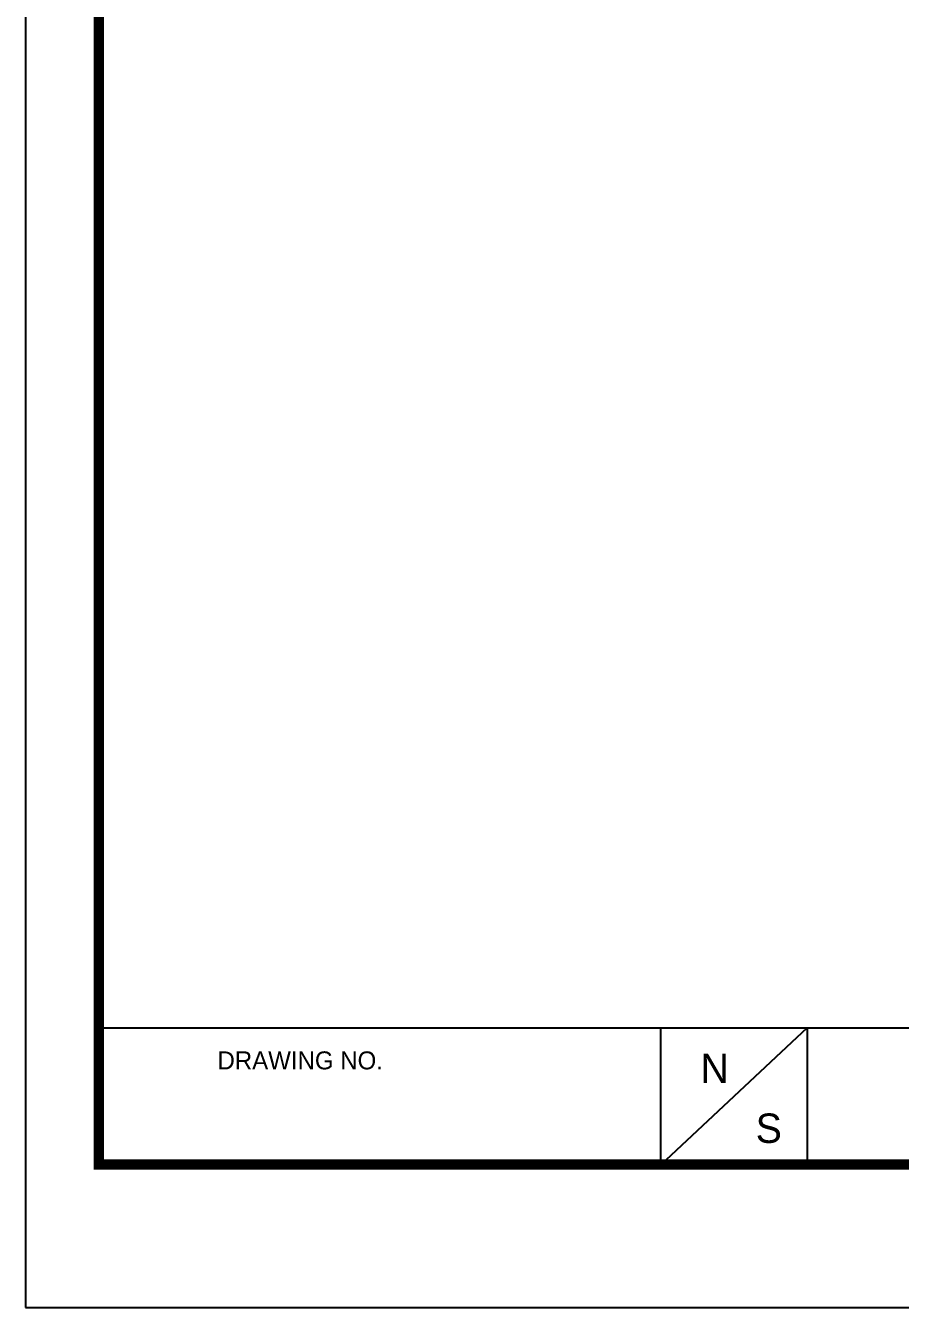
# Model space of a CAD drawing. Extents: x 0 to 395, y 0 to 289.
# Drawn here: x 0 to 75.9, y 0 to 111.2 of the extents above; entities that cross this region are included whole.
import ezdxf

# ---------------------------------------------------------------- set-up
doc = ezdxf.new("R2010")
doc.units = 0
doc.header["$LTSCALE"] = 10
doc.header["$MEASUREMENT"] = 0
doc.layers.get('0').update_dxf_attribs({"linetype": 'CONTINUOUS'})
doc.styles.add('Daelim Dimension', font='')
doc.styles.get('Daelim Dimension').set_extended_font_data('나눔고딕')

msp = doc.modelspace()

# ---------------------------------------------------------------- linework, layer by layer
at = {"color": 5}
msp.add_line((6.35, 24.25), (324.36, 24.25), dxfattribs=at)
at = {"color": 5, "ltscale": 40}
for p, q in [((55.1, 24.25), (55.1, 12.35)), ((55.1, 24.25), (55.1, 12.35)), ((67.83, 24.25), (55.1, 12.35)), ((67.83, 24.25), (55.1, 12.35)), ((67.83, 24.25), (67.83, 12.35)), ((67.83, 24.25), (67.83, 12.35))]:
    msp.add_line(p, q, dxfattribs=at)
at = {"ltscale": 0.5}
msp.add_lwpolyline([(0, 0), (394.94, 0), (394.94, 289.38), (0, 289.38)], close=True, dxfattribs=at)
at = {"color": 5, "linetype": 'ByBlock', "lineweight": 200, "const_width": 0.91}
msp.add_lwpolyline([(6.35, 12.39), (388.55, 12.39), (388.55, 282.66), (6.35, 282.66)], close=True, dxfattribs=at)

# ---------------------------------------------------------------- texts
at = {"color": 5, "ltscale": 40, "style": 'Daelim Dimension'}
msp.add_text('DRAWING NO.', height=1.5585, dxfattribs=at).set_placement((16.65, 20.65))
at = {"char_height": 2.55, "width": 3.5595, "attachment_point": 1, "style": 'Daelim Dimension'}
for s, insert in [('N', (58.56, 22.02)), ('S', (63.35, 16.82))]:
    msp.add_mtext(s, dxfattribs=dict(at, insert=insert))

doc.saveas('drawing.dxf')
